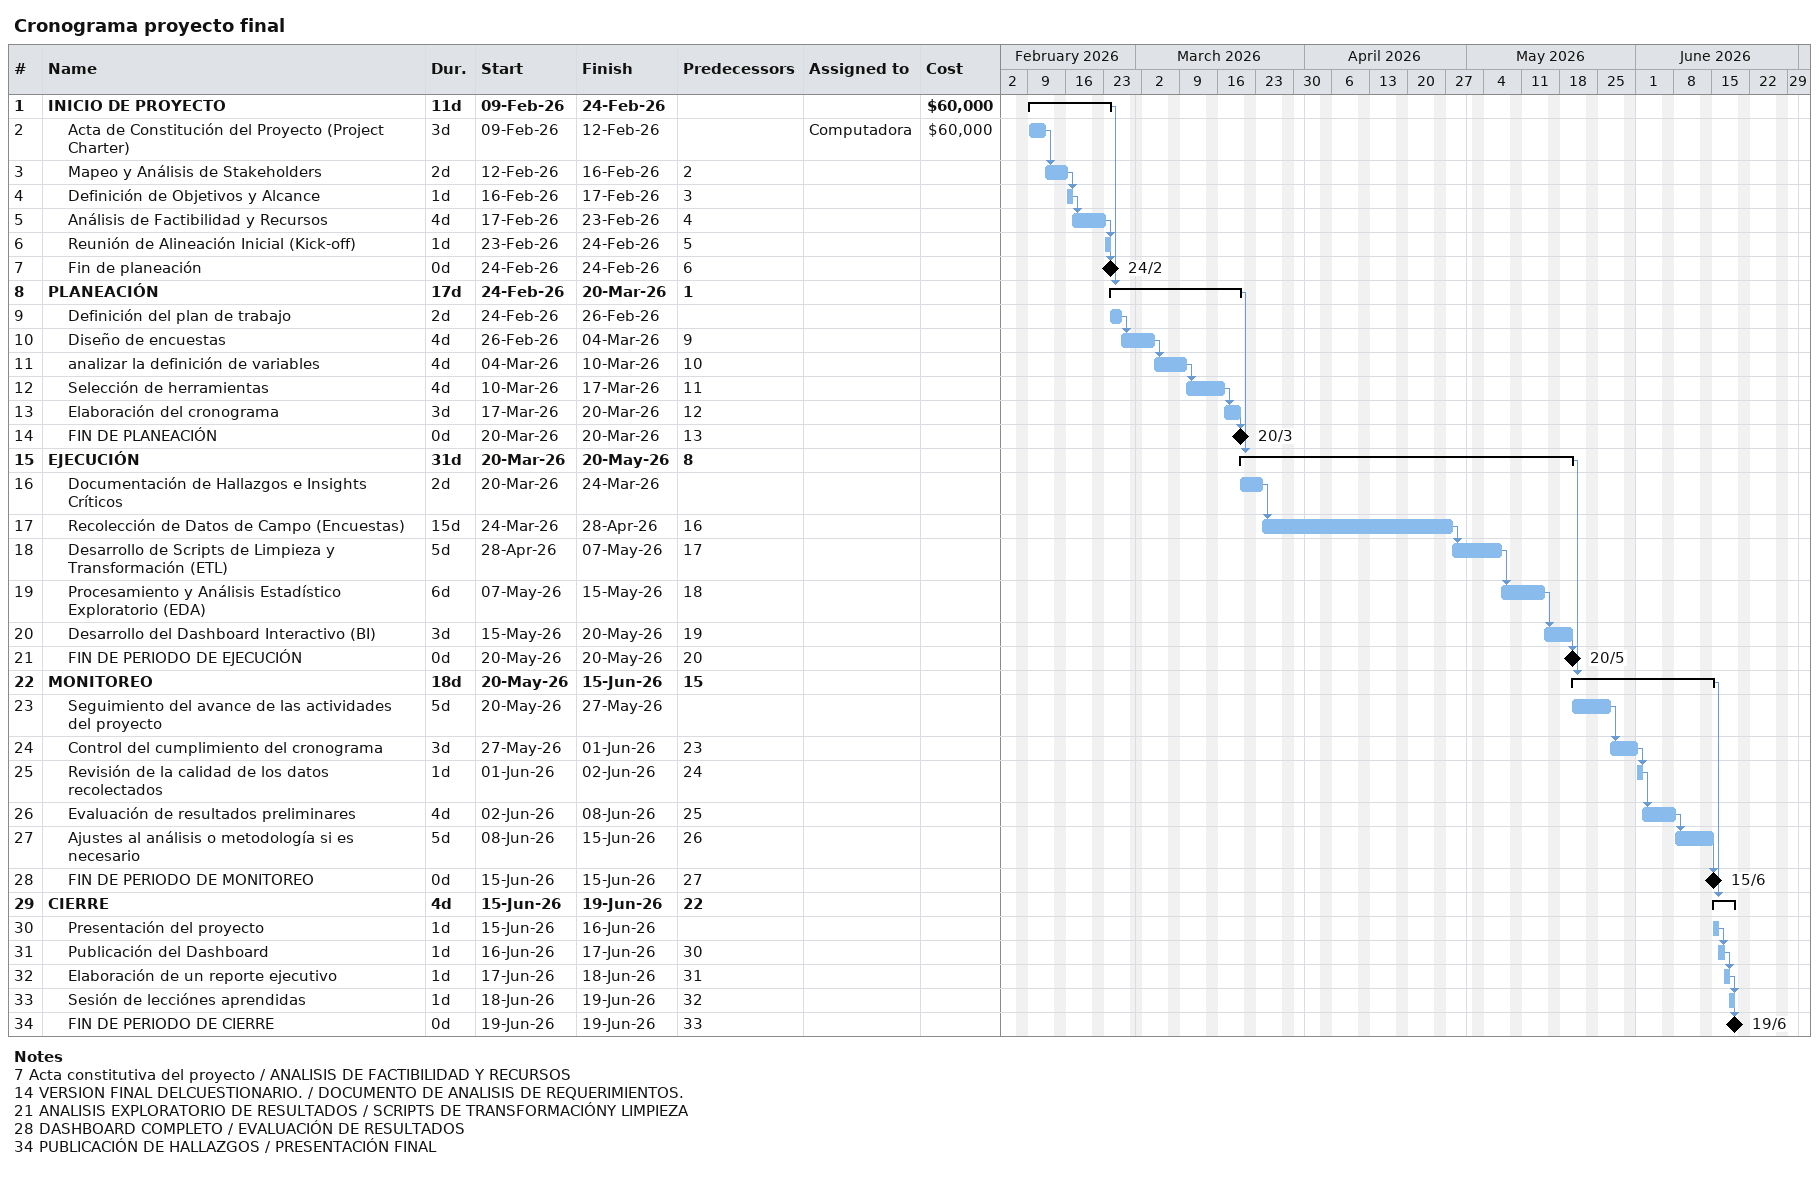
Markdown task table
Cronograma proyecto final

| ID | Level | Task | Duration | Start | Finish | Predecessors | Resources | Cost ($) |
|---|---|---|---|---|---|---|---|---|
| 1 | 1 | **INICIO DE PROYECTO** | 11d | 2026-02-09 | 2026-02-24 |  |  | 60000 |
| 2 | 2 | Acta de Constitución del Proyecto (Project Charter) | 3d | 2026-02-09 | 2026-02-12 |  | Computadora | 60000 |
| 3 | 2 | Mapeo y Análisis de Stakeholders | 2d | 2026-02-12 | 2026-02-16 | 2 |  |  |
| 4 | 2 | Definición de Objetivos y Alcance | 1d | 2026-02-16 | 2026-02-17 | 3 |  |  |
| 5 | 2 | Análisis de Factibilidad y Recursos | 4d | 2026-02-17 | 2026-02-23 | 4 |  |  |
| 6 | 2 | Reunión de Alineación Inicial (Kick-off) | 1d | 2026-02-23 | 2026-02-24 | 5 |  |  |
| 7 | 2 | Fin de planeación | 0d | 2026-02-24 | 2026-02-24 | 6 |  |  |
| 8 | 1 | **PLANEACIÓN** | 17d | 2026-02-24 | 2026-03-20 | 1 |  |  |
| 9 | 2 | Definición del plan de trabajo | 2d | 2026-02-24 | 2026-02-26 |  |  |  |
| 10 | 2 | Diseño de encuestas | 4d | 2026-02-26 | 2026-03-04 | 9 |  |  |
| 11 | 2 | analizar la definición de variables | 4d | 2026-03-04 | 2026-03-10 | 10 |  |  |
| 12 | 2 | Selección de herramientas | 4d | 2026-03-10 | 2026-03-17 | 11 |  |  |
| 13 | 2 | Elaboración del cronograma | 3d | 2026-03-17 | 2026-03-20 | 12 |  |  |
| 14 | 2 | FIN DE PLANEACIÓN | 0d | 2026-03-20 | 2026-03-20 | 13 |  |  |
| 15 | 1 | **EJECUCIÓN** | 31d | 2026-03-20 | 2026-05-20 | 8 |  |  |
| 16 | 2 | Documentación de Hallazgos e Insights Críticos | 2d | 2026-03-20 | 2026-03-24 |  |  |  |
| 17 | 2 | Recolección de Datos de Campo (Encuestas) | 15d | 2026-03-24 | 2026-04-28 | 16 |  |  |
| 18 | 2 | Desarrollo de Scripts de Limpieza y Transformación (ETL) | 5d | 2026-04-28 | 2026-05-07 | 17 |  |  |
| 19 | 2 | Procesamiento y Análisis Estadístico Exploratorio (EDA) | 6d | 2026-05-07 | 2026-05-15 | 18 |  |  |
| 20 | 2 | Desarrollo del Dashboard Interactivo (BI) | 3d | 2026-05-15 | 2026-05-20 | 19 |  |  |
| 21 | 2 | FIN DE PERIODO DE EJECUCIÓN | 0d | 2026-05-20 | 2026-05-20 | 20 |  |  |
| 22 | 1 | **MONITOREO** | 18d | 2026-05-20 | 2026-06-15 | 15 |  |  |
| 23 | 2 | Seguimiento del avance de las actividades del proyecto | 5d | 2026-05-20 | 2026-05-27 |  |  |  |
| 24 | 2 | Control del cumplimiento del cronograma | 3d | 2026-05-27 | 2026-06-01 | 23 |  |  |
| 25 | 2 | Revisión de la calidad de los datos recolectados | 1d | 2026-06-01 | 2026-06-02 | 24 |  |  |
| 26 | 2 | Evaluación de resultados preliminares | 4d | 2026-06-02 | 2026-06-08 | 25 |  |  |
| 27 | 2 | Ajustes al análisis o metodología si es necesario | 5d | 2026-06-08 | 2026-06-15 | 26 |  |  |
| 28 | 2 | FIN DE PERIODO DE MONITOREO | 0d | 2026-06-15 | 2026-06-15 | 27 |  |  |
| 29 | 1 | **CIERRE** | 4d | 2026-06-15 | 2026-06-19 | 22 |  |  |
| 30 | 2 | Presentación del proyecto | 1d | 2026-06-15 | 2026-06-16 |  |  |  |
| 31 | 2 | Publicación del Dashboard | 1d | 2026-06-16 | 2026-06-17 | 30 |  |  |
| 32 | 2 | Elaboración de un reporte ejecutivo | 1d | 2026-06-17 | 2026-06-18 | 31 |  |  |
| 33 | 2 | Sesión de lecciónes aprendidas | 1d | 2026-06-18 | 2026-06-19 | 32 |  |  |
| 34 | 2 | FIN DE PERIODO DE CIERRE | 0d | 2026-06-19 | 2026-06-19 | 33 |  |  |

Notes
- 7: Acta constitutiva del proyecto / ANALISIS DE FACTIBILIDAD Y RECURSOS
- 14: VERSION FINAL DELCUESTIONARIO. / DOCUMENTO DE ANALISIS DE REQUERIMIENTOS.
- 21: ANALISIS EXPLORATORIO DE RESULTADOS / SCRIPTS DE TRANSFORMACIÓNY LIMPIEZA
- 28: DASHBOARD COMPLETO / EVALUACIÓN DE RESULTADOS
- 34: PUBLICACIÓN DE HALLAZGOS / PRESENTACIÓN FINAL
